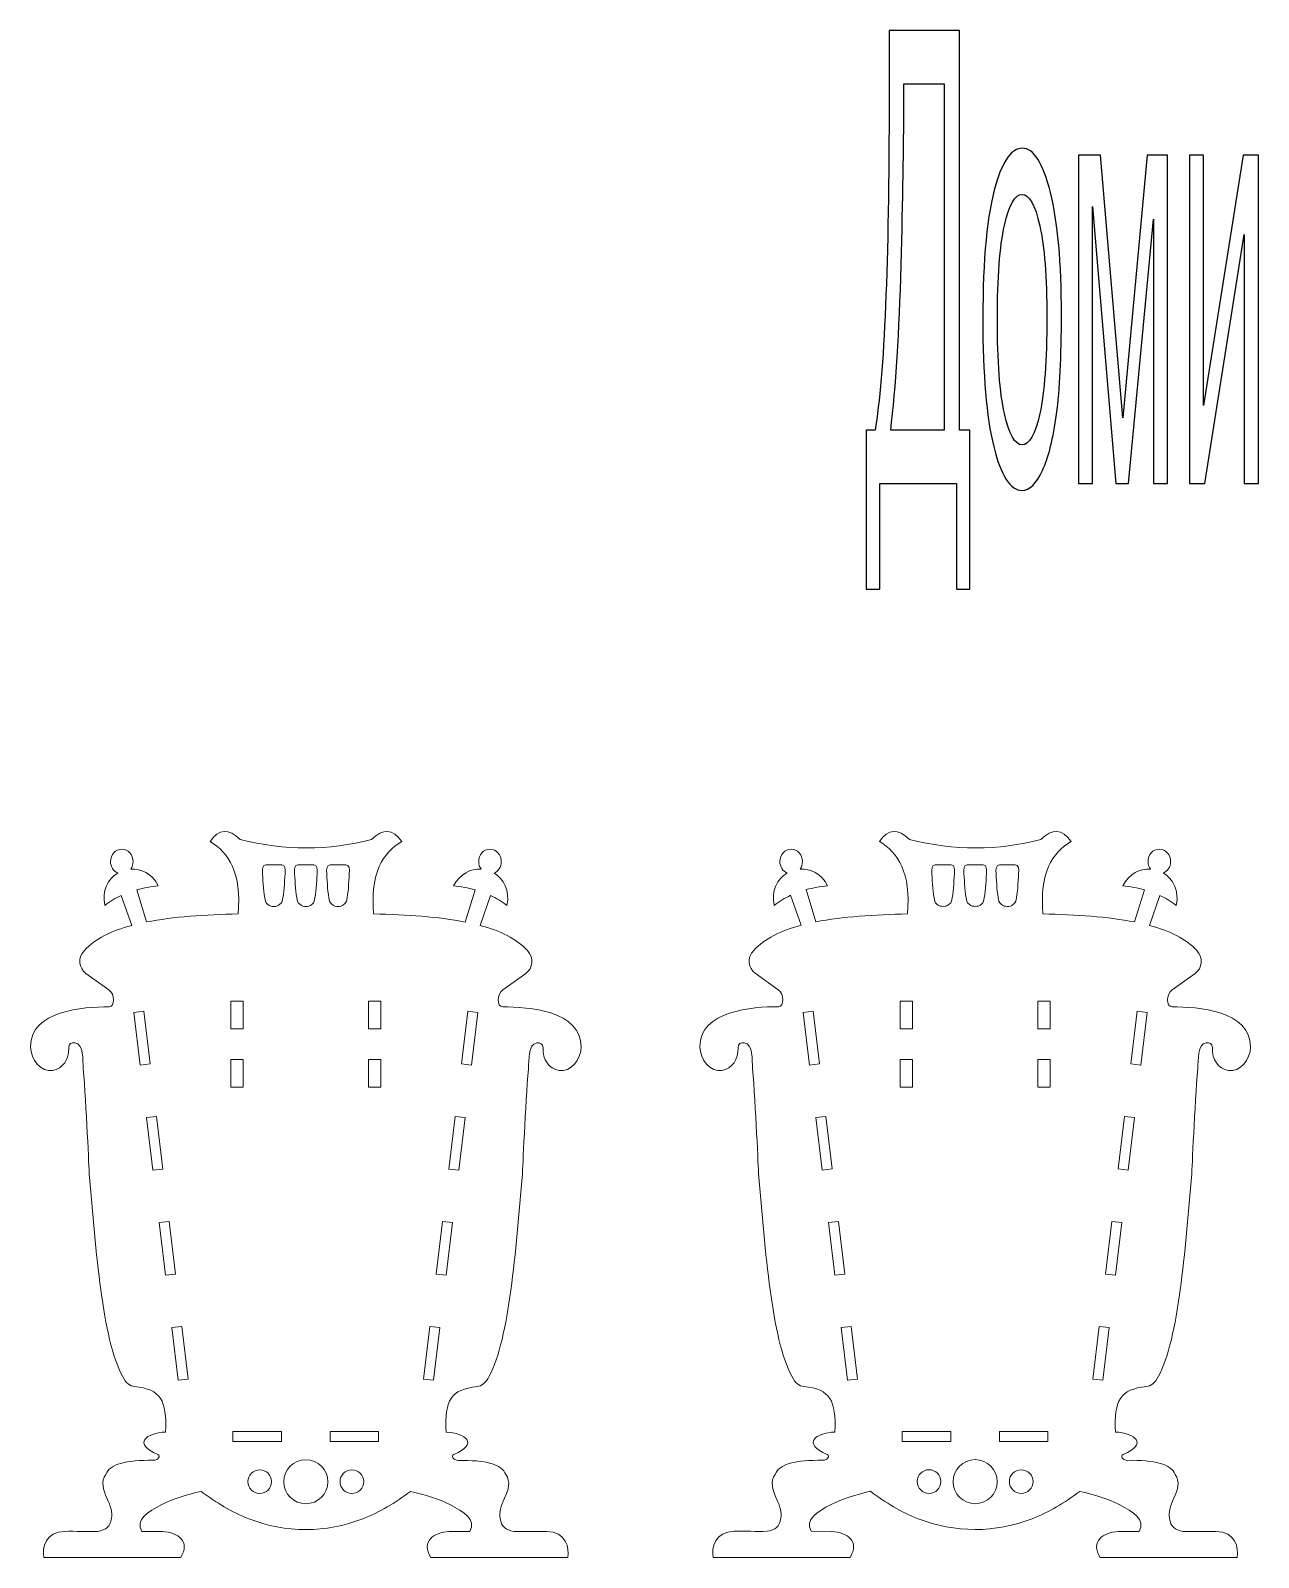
# Model space of a CAD drawing. Header units: centimetres. Extents: x -43 to 259, y -127 to -6.
# Drawn here: x 6.3 to 55.3, y -67.8 to -6.8 of the extents above; entities that cross this region are included whole.
import ezdxf

# ---------------------------------------------------------------- set-up
doc = ezdxf.new("R2010")
doc.units = ezdxf.units.CM
doc.header["$MEASUREMENT"] = 0
doc.layers.add('layer 1', color=7, linetype='Continuous')

msp = doc.modelspace()

# ---------------------------------------------------------------- linework, layer by layer
at = {"layer": 'layer 1', "color": 250}
for points, knots in [([(40.59615, -6.7595), (40.59615, -6.7595), (43.4123, -6.7595), (43.4123, -6.7595), (43.4123, -6.7595), (43.4123, -6.7595), (43.4123, -22.72951), (43.4123, -22.72951), (43.4123, -22.72951), (43.4123, -22.72951), (43.82568, -22.72951), (43.82568, -22.72951), (43.82568, -22.72951), (43.82568, -22.72951), (43.82568, -29.07203), (43.82568, -29.07203), (43.82568, -29.07203), (43.82568, -29.07203), (43.28312, -29.07203), (43.28312, -29.07203), (43.28312, -29.07203), (43.28312, -29.07203), (43.28312, -24.85211), (43.28312, -24.85211), (43.28312, -24.85211), (43.28312, -24.85211), (40.22153, -24.85211), (40.22153, -24.85211), (40.22153, -24.85211), (40.22153, -24.85211), (40.22153, -29.07203), (40.22153, -29.07203), (40.22153, -29.07203), (40.22153, -29.07203), (39.67897, -29.07203), (39.67897, -29.07203), (39.67897, -29.07203), (39.67897, -29.07203), (39.67897, -22.72951), (39.67897, -22.72951), (39.67897, -22.72951), (39.67897, -22.72951), (40.03422, -22.72951), (40.03422, -22.72951), (40.03422, -22.72951), (40.40884, -20.53111), (40.59615, -16.08798), (40.59615, -9.40432), (40.59615, -9.40432), (40.59615, -9.40432), (40.59615, -6.7595), (40.59615, -6.7595)], [0, 0, 0, 0, 0.07142857, 0.07142857, 0.07142857, 0.07142857, 0.14285714, 0.14285714, 0.14285714, 0.14285714, 0.21428571, 0.21428571, 0.21428571, 0.21428571, 0.28571429, 0.28571429, 0.28571429, 0.28571429, 0.35714286, 0.35714286, 0.35714286, 0.35714286, 0.42857143, 0.42857143, 0.42857143, 0.42857143, 0.5, 0.5, 0.5, 0.5, 0.57142857, 0.57142857, 0.57142857, 0.57142857, 0.64285714, 0.64285714, 0.64285714, 0.64285714, 0.71428571, 0.71428571, 0.71428571, 0.71428571, 0.78571429, 0.78571429, 0.78571429, 0.78571429, 0.85714286, 0.85714286, 0.85714286, 0.85714286, 1, 1, 1, 1]), ([(42.79869, -8.8821), (42.79869, -8.8821), (41.18393, -8.8821), (41.18393, -8.8821), (41.18393, -8.8821), (41.18393, -8.8821), (41.18393, -9.80863), (41.18393, -9.80863), (41.18393, -9.80863), (41.18393, -11.35004), (41.1484, -13.46), (41.07735, -16.1343), (41.07735, -16.1343), (41.00738, -18.80861), (40.86744, -21.00701), (40.66075, -22.72951), (40.66075, -22.72951), (40.66075, -22.72951), (42.79869, -22.72951), (42.79869, -22.72951), (42.79869, -22.72951), (42.79869, -22.72951), (42.79869, -8.8821), (42.79869, -8.8821)], [0, 0, 0, 0, 0.14285714, 0.14285714, 0.14285714, 0.14285714, 0.28571429, 0.28571429, 0.28571429, 0.28571429, 0.42857143, 0.42857143, 0.42857143, 0.42857143, 0.57142857, 0.57142857, 0.57142857, 0.57142857, 0.71428571, 0.71428571, 0.71428571, 0.71428571, 1, 1, 1, 1]), ([(44.3381, -18.2948), (44.3381, -15.87319), (44.51034, -14.07909), (44.8559, -12.9125), (44.8559, -12.9125), (45.14332, -11.94386), (45.49534, -11.45953), (45.9098, -11.45953), (45.9098, -11.45953), (46.36947, -11.45953), (46.74625, -12.04914), (47.03905, -13.22837), (47.03905, -13.22837), (47.33079, -14.40337), (47.47719, -16.03323), (47.47719, -18.1095), (47.47719, -18.1095), (47.47719, -19.7941), (47.4126, -21.11651), (47.28342, -22.08094), (47.28342, -22.08094), (47.15424, -23.04538), (46.96585, -23.79502), (46.71826, -24.32988), (46.71826, -24.32988), (46.47173, -24.86474), (46.20153, -25.13007), (45.9098, -25.13007), (45.9098, -25.13007), (45.44044, -25.13007), (45.06151, -24.54467), (44.77193, -23.36966), (44.77193, -23.36966), (44.48235, -22.19465), (44.3381, -20.50163), (44.3381, -18.2948)], [0, 0, 0, 0, 0.1, 0.1, 0.1, 0.1, 0.2, 0.2, 0.2, 0.2, 0.3, 0.3, 0.3, 0.3, 0.4, 0.4, 0.4, 0.4, 0.5, 0.5, 0.5, 0.5, 0.6, 0.6, 0.6, 0.6, 0.7, 0.7, 0.7, 0.7, 0.8, 0.8, 0.8, 0.8, 1, 1, 1, 1]), ([(48.16293, -11.73749), (48.16293, -11.73749), (49.03705, -11.73749), (49.03705, -11.73749), (49.03705, -11.73749), (49.03705, -11.73749), (49.92302, -22.23256), (49.92302, -22.23256), (49.92302, -22.23256), (49.92302, -22.23256), (50.90372, -11.73749), (50.90372, -11.73749), (50.90372, -11.73749), (50.90372, -11.73749), (51.71541, -11.73749), (51.71541, -11.73749), (51.71541, -11.73749), (51.71541, -11.73749), (51.71541, -24.85211), (51.71541, -24.85211), (51.71541, -24.85211), (51.71541, -24.85211), (51.14701, -24.85211), (51.14701, -24.85211), (51.14701, -24.85211), (51.14701, -24.85211), (51.14701, -14.29388), (51.14701, -14.29388), (51.14701, -14.29388), (51.14701, -14.29388), (50.15985, -24.85211), (50.15985, -24.85211), (50.15985, -24.85211), (50.15985, -24.85211), (49.65174, -24.85211), (49.65174, -24.85211), (49.65174, -24.85211), (49.65174, -24.85211), (48.71841, -13.7885), (48.71841, -13.7885), (48.71841, -13.7885), (48.71841, -13.7885), (48.71841, -24.85211), (48.71841, -24.85211), (48.71841, -24.85211), (48.71841, -24.85211), (48.16293, -24.85211), (48.16293, -24.85211), (48.16293, -24.85211), (48.16293, -24.85211), (48.16293, -11.73749), (48.16293, -11.73749)], [0, 0, 0, 0, 0.07142857, 0.07142857, 0.07142857, 0.07142857, 0.14285714, 0.14285714, 0.14285714, 0.14285714, 0.21428571, 0.21428571, 0.21428571, 0.21428571, 0.28571429, 0.28571429, 0.28571429, 0.28571429, 0.35714286, 0.35714286, 0.35714286, 0.35714286, 0.42857143, 0.42857143, 0.42857143, 0.42857143, 0.5, 0.5, 0.5, 0.5, 0.57142857, 0.57142857, 0.57142857, 0.57142857, 0.64285714, 0.64285714, 0.64285714, 0.64285714, 0.71428571, 0.71428571, 0.71428571, 0.71428571, 0.78571429, 0.78571429, 0.78571429, 0.78571429, 0.85714286, 0.85714286, 0.85714286, 0.85714286, 1, 1, 1, 1]), ([(52.58414, -11.73749), (52.58414, -11.73749), (53.15254, -11.73749), (53.15254, -11.73749), (53.15254, -11.73749), (53.15254, -11.73749), (53.15254, -21.73981), (53.15254, -21.73981), (53.15254, -21.73981), (53.15254, -21.73981), (54.73178, -11.73749), (54.73178, -11.73749), (54.73178, -11.73749), (54.73178, -11.73749), (55.34216, -11.73749), (55.34216, -11.73749), (55.34216, -11.73749), (55.34216, -11.73749), (55.34216, -24.85211), (55.34216, -24.85211), (55.34216, -24.85211), (55.34216, -24.85211), (54.77376, -24.85211), (54.77376, -24.85211), (54.77376, -24.85211), (54.77376, -24.85211), (54.77376, -14.91297), (54.77376, -14.91297), (54.77376, -14.91297), (54.77376, -14.91297), (53.19668, -24.85211), (53.19668, -24.85211), (53.19668, -24.85211), (53.19668, -24.85211), (52.58414, -24.85211), (52.58414, -24.85211), (52.58414, -24.85211), (52.58414, -24.85211), (52.58414, -11.73749), (52.58414, -11.73749)], [0, 0, 0, 0, 0.09090909, 0.09090909, 0.09090909, 0.09090909, 0.18181818, 0.18181818, 0.18181818, 0.18181818, 0.27272727, 0.27272727, 0.27272727, 0.27272727, 0.36363636, 0.36363636, 0.36363636, 0.36363636, 0.45454545, 0.45454545, 0.45454545, 0.45454545, 0.54545455, 0.54545455, 0.54545455, 0.54545455, 0.63636364, 0.63636364, 0.63636364, 0.63636364, 0.72727273, 0.72727273, 0.72727273, 0.72727273, 0.81818182, 0.81818182, 0.81818182, 0.81818182, 1, 1, 1, 1]), ([(44.91941, -18.29901), (44.91941, -19.97519), (45.01307, -21.23022), (45.20038, -22.05988), (45.20038, -22.05988), (45.38877, -22.89376), (45.62452, -23.3107), (45.9098, -23.3107), (45.9098, -23.3107), (46.19184, -23.3107), (46.42652, -22.89376), (46.61491, -22.05567), (46.61491, -22.05567), (46.80222, -21.21758), (46.89588, -19.9415), (46.89588, -18.22742), (46.89588, -18.22742), (46.89588, -16.6102), (46.80115, -15.38465), (46.61276, -14.55499), (46.61276, -14.55499), (46.42437, -13.72111), (46.18969, -13.30417), (45.9098, -13.30417), (45.9098, -13.30417), (45.62452, -13.30417), (45.38877, -13.7169), (45.20038, -14.54657), (45.20038, -14.54657), (45.01307, -15.37623), (44.91941, -16.62705), (44.91941, -18.29901)], [0, 0, 0, 0, 0.11111111, 0.11111111, 0.11111111, 0.11111111, 0.22222222, 0.22222222, 0.22222222, 0.22222222, 0.33333333, 0.33333333, 0.33333333, 0.33333333, 0.44444444, 0.44444444, 0.44444444, 0.44444444, 0.55555556, 0.55555556, 0.55555556, 0.55555556, 0.66666667, 0.66666667, 0.66666667, 0.66666667, 0.77777778, 0.77777778, 0.77777778, 0.77777778, 1, 1, 1, 1])]:
    msp.add_open_spline(points, degree=3, knots=knots, dxfattribs=at)
at = {"layer": 'layer 1', "color": 250, "lineweight": 20}
for points in [[(19.93463, -39.07537), (20.40328, -38.61234), (20.77509, -38.65501), (21.13979, -39.15227), (21.13979, -39.15227), (20.37755, -39.60807), (19.88252, -40.41481), (20.01686, -42.0484), (20.01686, -42.0484), (21.33538, -42.07779), (22.60858, -42.16042), (23.67331, -42.36987), (23.67331, -42.36987), (23.67331, -42.36987), (24.06571, -41.08121), (24.06571, -41.08121), (24.06571, -41.08121), (23.78554, -41.00543), (23.4983, -40.95858), (23.20496, -40.92755), (23.20496, -40.92755), (23.46627, -40.43525), (23.89737, -40.23569), (24.30657, -40.25919), (24.30657, -40.25919), (24.24744, -40.17553), (24.21225, -40.07055), (24.21226, -39.95649), (24.21226, -39.95649), (24.2123, -39.6834), (24.41414, -39.46206), (24.6631, -39.46209), (24.6631, -39.46209), (24.91204, -39.46213), (25.1138, -39.68353), (25.11376, -39.95662), (25.11376, -39.95662), (25.11373, -40.16716), (24.99368, -40.34695), (24.82458, -40.41822), (24.82458, -40.41822), (25.21053, -40.64786), (25.46677, -41.10925), (25.33892, -41.71079), (25.33892, -41.71079), (25.12725, -41.54467), (24.90971, -41.41284), (24.68686, -41.30769), (24.68686, -41.30769), (24.68686, -41.30769), (24.26665, -42.50619), (24.26665, -42.50619), (24.26665, -42.50619), (25.08223, -42.72407), (25.71375, -43.03545), (26.15726, -43.50742), (26.15726, -43.50742), (26.43977, -43.80803), (26.37937, -44.21813), (26.0918, -44.42323), (26.0918, -44.42323), (26.0918, -44.42323), (25.17562, -45.07664), (25.17562, -45.07664), (25.17562, -45.07664), (24.92967, -45.25206), (24.92944, -45.75535), (25.17055, -45.75653), (25.17055, -45.75653), (26.20761, -45.76146), (28.30425, -45.91228), (28.30403, -47.35548), (28.30403, -47.35548), (28.30396, -47.87382), (27.87853, -48.38076), (27.42166, -48.30612), (27.42166, -48.30612), (27.03201, -48.24246), (26.74417, -47.85303), (26.78224, -47.4038), (26.78224, -47.4038), (26.78552, -47.22409), (26.6555, -47.18804), (26.53621, -47.20156), (26.53621, -47.20156), (26.16855, -47.24325), (26.229, -47.89198), (26.19987, -48.2287), (26.19987, -48.2287), (26.07428, -49.68023), (25.97063, -52.28746), (25.95892, -52.42527), (25.95892, -52.42527), (25.8259, -53.99107), (25.69391, -55.6304), (25.49769, -57.07079), (25.49769, -57.07079), (25.30129, -58.51261), (25.03737, -59.75632), (24.6348, -60.51636), (24.6348, -60.51636), (24.48817, -60.79323), (24.32839, -60.91), (24.15586, -60.92762), (24.15586, -60.92762), (23.09024, -61.03643), (22.85808, -61.47377), (22.91054, -62.74519), (22.91054, -62.74519), (23.67509, -62.77899), (24.24972, -63.21018), (23.21425, -63.64296), (23.21425, -63.64296), (23.1102, -63.68646), (23.18156, -63.87739), (23.39324, -63.87519), (23.39324, -63.87519), (24.47372, -63.86402), (25.14769, -64.0197), (25.28981, -64.44291), (25.28981, -64.44291), (25.50565, -64.71736), (25.3975, -65.05874), (25.2486, -65.38378), (25.2486, -65.38378), (25.09938, -65.70953), (25.02557, -65.96966), (25.0643, -66.18843), (25.0643, -66.18843), (25.12542, -66.53361), (25.28054, -66.65326), (25.61829, -66.71345), (25.61829, -66.71345), (26.03216, -66.72004), (26.51091, -66.70762), (26.92578, -66.71365), (26.92578, -66.71365), (27.6977, -66.72485), (27.84105, -67.37698), (27.77255, -67.75342), (27.77255, -67.75342), (27.01642, -67.7533), (26.26133, -67.75319), (25.50625, -67.75307), (25.50625, -67.75307), (24.75117, -67.75296), (23.06078, -67.7527), (22.30465, -67.75259), (22.30465, -67.75259), (21.89813, -67.11288), (22.41271, -66.75775), (23.02525, -66.7207), (23.02525, -66.7207), (23.02525, -66.7207), (23.86028, -66.71318), (23.86028, -66.71318), (23.86028, -66.71318), (24.10233, -66.22765), (23.64082, -65.94225), (23.05703, -65.64027), (23.05703, -65.64027), (22.62197, -65.41525), (22.08191, -65.24859), (21.49114, -65.11431), (21.49114, -65.11431), (20.88131, -65.57058), (20.26425, -65.94514), (19.58589, -66.20971), (19.58589, -66.20971), (18.12087, -66.78103), (16.49918, -66.7808), (15.03435, -66.20902), (15.03435, -66.20902), (14.35606, -65.94425), (13.73913, -65.5695), (13.12944, -65.11305), (13.12944, -65.11305), (12.53863, -65.24715), (11.99851, -65.41364), (11.56339, -65.63853), (11.56339, -65.63853), (10.9795, -65.94033), (10.51791, -66.22559), (10.75982, -66.7112), (10.75982, -66.7112), (10.75982, -66.7112), (11.59483, -66.71897), (11.59483, -66.71897), (11.59483, -66.71897), (12.20737, -66.75621), (12.72183, -67.11149), (12.31513, -67.75108), (12.31513, -67.75108), (11.559, -67.75096), (9.86861, -67.75071), (9.11353, -67.75059), (9.11353, -67.75059), (8.35845, -67.75048), (7.60336, -67.75036), (6.84723, -67.75025), (6.84723, -67.75025), (6.77884, -67.37379), (6.92238, -66.72171), (7.69432, -66.71074), (7.69432, -66.71074), (8.10919, -66.70484), (8.58792, -66.7174), (9.00181, -66.71094), (9.00181, -66.71094), (9.33956, -66.65085), (9.49472, -66.53125), (9.55594, -66.18608), (9.55594, -66.18608), (9.59475, -65.96733), (9.52102, -65.70717), (9.3719, -65.38138), (9.3719, -65.38138), (9.2231, -65.05629), (9.11505, -64.71488), (9.33097, -64.4405), (9.33097, -64.4405), (9.47321, -64.01733), (10.14724, -63.86185), (11.2277, -63.87335), (11.2277, -63.87335), (11.43938, -63.87561), (11.5108, -63.68471), (11.40677, -63.64117), (11.40677, -63.64117), (10.37144, -63.20808), (10.94619, -62.77706), (11.71076, -62.7435), (11.71076, -62.7435), (11.7636, -61.47209), (11.53156, -61.03468), (10.46598, -60.92555), (10.46598, -60.92555), (10.29345, -60.90788), (10.13371, -60.79106), (9.98716, -60.51414), (9.98716, -60.51414), (9.58483, -59.75398), (9.32129, -58.51019), (9.12531, -57.06831), (9.12531, -57.06831), (8.92953, -55.62786), (8.79804, -53.98849), (8.6655, -52.42265), (8.6655, -52.42265), (8.65383, -52.28484), (8.55096, -49.67758), (8.42581, -48.22601), (8.42581, -48.22601), (8.39678, -47.88928), (8.45743, -47.24057), (8.08979, -47.19877), (8.08979, -47.19877), (7.9705, -47.18521), (7.84046, -47.22122), (7.8437, -47.40093), (7.8437, -47.40093), (7.88163, -47.85018), (7.59367, -48.23952), (7.204, -48.30306), (7.204, -48.30306), (6.74711, -48.37756), (6.32184, -47.87049), (6.32191, -47.35215), (6.32191, -47.35215), (6.32213, -45.90895), (8.41882, -45.75877), (9.45589, -45.75415), (9.45589, -45.75415), (9.697, -45.75305), (9.69691, -45.24976), (9.45102, -45.07426), (9.45102, -45.07426), (9.45102, -45.07426), (8.53504, -44.42057), (8.53504, -44.42057), (8.53504, -44.42057), (8.24753, -44.21539), (8.18725, -43.80527), (8.46986, -43.50474), (8.46986, -43.50474), (8.91351, -43.03291), (9.54511, -42.72172), (10.36077, -42.50409), (10.36077, -42.50409), (10.36077, -42.50409), (9.94092, -41.30546), (9.94092, -41.30546), (9.94092, -41.30546), (9.71803, -41.41054), (9.50045, -41.54231), (9.28874, -41.70836), (9.28874, -41.70836), (9.16107, -41.10678), (9.41745, -40.64547), (9.80346, -40.41595), (9.80346, -40.41595), (9.63438, -40.34463), (9.51439, -40.1648), (9.51442, -39.95426), (9.51442, -39.95426), (9.51446, -39.68117), (9.7163, -39.45983), (9.96524, -39.45987), (9.96524, -39.45987), (10.2142, -39.45991), (10.41596, -39.68131), (10.41592, -39.9544), (10.41592, -39.9544), (10.41591, -40.06846), (10.38068, -40.17343), (10.32153, -40.25707), (10.32153, -40.25707), (10.73073, -40.2337), (11.16177, -40.43339), (11.42294, -40.92577), (11.42294, -40.92577), (11.12958, -40.95671), (10.84232, -41.00347), (10.56213, -41.07917), (10.56213, -41.07917), (10.56213, -41.07917), (10.95415, -42.36795), (10.95415, -42.36795), (10.95415, -42.36795), (12.01894, -42.15882), (13.29216, -42.07657), (14.6107, -42.04758), (14.6107, -42.04758), (14.74552, -40.41403), (14.25075, -39.60714), (13.48863, -39.15111), (13.48863, -39.15111), (13.85349, -38.65396), (14.22532, -38.61141), (14.69383, -39.07458), (14.69383, -39.07458), (16.47428, -39.52596), (18.22059, -39.51771), (19.93463, -39.07537)], [(46.65603, -39.07385), (47.12468, -38.61082), (47.49649, -38.65349), (47.86119, -39.15075), (47.86119, -39.15075), (47.09895, -39.60655), (46.60392, -40.41329), (46.73826, -42.04688), (46.73826, -42.04688), (48.05678, -42.07627), (49.32998, -42.1589), (50.39471, -42.36835), (50.39471, -42.36835), (50.39471, -42.36835), (50.78711, -41.07969), (50.78711, -41.07969), (50.78711, -41.07969), (50.50694, -41.00391), (50.2197, -40.95706), (49.92636, -40.92603), (49.92636, -40.92603), (50.18767, -40.43373), (50.61877, -40.23417), (51.02797, -40.25767), (51.02797, -40.25767), (50.96884, -40.17401), (50.93365, -40.06903), (50.93366, -39.95497), (50.93366, -39.95497), (50.9337, -39.68188), (51.13554, -39.46054), (51.3845, -39.46057), (51.3845, -39.46057), (51.63344, -39.46061), (51.8352, -39.68201), (51.83516, -39.9551), (51.83516, -39.9551), (51.83513, -40.16564), (51.71508, -40.34543), (51.54598, -40.4167), (51.54598, -40.4167), (51.93193, -40.64634), (52.18817, -41.10773), (52.06032, -41.70927), (52.06032, -41.70927), (51.84865, -41.54315), (51.63111, -41.41132), (51.40826, -41.30617), (51.40826, -41.30617), (51.40826, -41.30617), (50.98805, -42.50467), (50.98805, -42.50467), (50.98805, -42.50467), (51.80363, -42.72255), (52.43515, -43.03393), (52.87866, -43.5059), (52.87866, -43.5059), (53.16117, -43.80651), (53.10077, -44.21661), (52.8132, -44.42171), (52.8132, -44.42171), (52.8132, -44.42171), (51.89702, -45.07512), (51.89702, -45.07512), (51.89702, -45.07512), (51.65107, -45.25054), (51.65084, -45.75383), (51.89195, -45.75501), (51.89195, -45.75501), (52.92901, -45.75994), (55.02565, -45.91076), (55.02543, -47.35396), (55.02543, -47.35396), (55.02536, -47.8723), (54.59993, -48.37924), (54.14306, -48.3046), (54.14306, -48.3046), (53.75341, -48.24094), (53.46557, -47.85151), (53.50364, -47.40228), (53.50364, -47.40228), (53.50692, -47.22257), (53.3769, -47.18652), (53.25761, -47.20004), (53.25761, -47.20004), (52.88995, -47.24173), (52.9504, -47.89046), (52.92127, -48.22718), (52.92127, -48.22718), (52.79568, -49.67871), (52.69203, -52.28594), (52.68032, -52.42375), (52.68032, -52.42375), (52.5473, -53.98955), (52.41531, -55.62888), (52.21909, -57.06927), (52.21909, -57.06927), (52.02269, -58.51109), (51.75877, -59.7548), (51.3562, -60.51484), (51.3562, -60.51484), (51.20957, -60.79171), (51.04979, -60.90848), (50.87726, -60.9261), (50.87726, -60.9261), (49.81164, -61.03491), (49.57948, -61.47225), (49.63194, -62.74367), (49.63194, -62.74367), (50.39649, -62.77747), (50.97112, -63.20866), (49.93565, -63.64144), (49.93565, -63.64144), (49.8316, -63.68494), (49.90296, -63.87587), (50.11464, -63.87367), (50.11464, -63.87367), (51.19512, -63.8625), (51.86909, -64.01818), (52.01121, -64.44139), (52.01121, -64.44139), (52.22705, -64.71584), (52.1189, -65.05722), (51.97, -65.38226), (51.97, -65.38226), (51.82078, -65.70801), (51.74697, -65.96814), (51.7857, -66.18691), (51.7857, -66.18691), (51.84682, -66.53209), (52.00194, -66.65174), (52.33969, -66.71193), (52.33969, -66.71193), (52.75356, -66.71852), (53.23231, -66.7061), (53.64718, -66.71213), (53.64718, -66.71213), (54.4191, -66.72333), (54.56245, -67.37546), (54.49395, -67.7519), (54.49395, -67.7519), (53.73782, -67.75178), (52.98273, -67.75167), (52.22765, -67.75155), (52.22765, -67.75155), (51.47257, -67.75144), (49.78218, -67.75118), (49.02605, -67.75107), (49.02605, -67.75107), (48.61953, -67.11136), (49.13411, -66.75623), (49.74665, -66.71918), (49.74665, -66.71918), (49.74665, -66.71918), (50.58168, -66.71166), (50.58168, -66.71166), (50.58168, -66.71166), (50.82373, -66.22613), (50.36222, -65.94073), (49.77843, -65.63875), (49.77843, -65.63875), (49.34337, -65.41373), (48.80331, -65.24707), (48.21254, -65.11279), (48.21254, -65.11279), (47.60271, -65.56906), (46.98565, -65.94362), (46.30729, -66.20819), (46.30729, -66.20819), (44.84227, -66.77951), (43.22058, -66.77928), (41.75575, -66.2075), (41.75575, -66.2075), (41.07746, -65.94273), (40.46053, -65.56798), (39.85084, -65.11153), (39.85084, -65.11153), (39.26003, -65.24563), (38.71991, -65.41212), (38.28479, -65.63701), (38.28479, -65.63701), (37.7009, -65.93881), (37.23931, -66.22407), (37.48122, -66.70968), (37.48122, -66.70968), (37.48122, -66.70968), (38.31623, -66.71745), (38.31623, -66.71745), (38.31623, -66.71745), (38.92877, -66.75469), (39.44323, -67.10997), (39.03653, -67.74956), (39.03653, -67.74956), (38.2804, -67.74944), (36.59001, -67.74919), (35.83493, -67.74907), (35.83493, -67.74907), (35.07985, -67.74896), (34.32476, -67.74884), (33.56863, -67.74873), (33.56863, -67.74873), (33.50024, -67.37227), (33.64378, -66.72019), (34.41572, -66.70922), (34.41572, -66.70922), (34.83059, -66.70332), (35.30932, -66.71588), (35.72321, -66.70942), (35.72321, -66.70942), (36.06096, -66.64933), (36.21612, -66.52973), (36.27734, -66.18456), (36.27734, -66.18456), (36.31615, -65.96581), (36.24242, -65.70565), (36.0933, -65.37986), (36.0933, -65.37986), (35.9445, -65.05477), (35.83645, -64.71336), (36.05237, -64.43898), (36.05237, -64.43898), (36.19461, -64.01581), (36.86864, -63.86033), (37.9491, -63.87183), (37.9491, -63.87183), (38.16078, -63.87409), (38.2322, -63.68319), (38.12817, -63.63965), (38.12817, -63.63965), (37.09284, -63.20656), (37.66759, -62.77554), (38.43216, -62.74198), (38.43216, -62.74198), (38.485, -61.47057), (38.25296, -61.03316), (37.18738, -60.92403), (37.18738, -60.92403), (37.01485, -60.90636), (36.85511, -60.78954), (36.70856, -60.51262), (36.70856, -60.51262), (36.30623, -59.75246), (36.04269, -58.50867), (35.84671, -57.06679), (35.84671, -57.06679), (35.65093, -55.62634), (35.51944, -53.98697), (35.3869, -52.42113), (35.3869, -52.42113), (35.37523, -52.28332), (35.27236, -49.67606), (35.14721, -48.22449), (35.14721, -48.22449), (35.11818, -47.88776), (35.17883, -47.23905), (34.81119, -47.19725), (34.81119, -47.19725), (34.6919, -47.18369), (34.56186, -47.2197), (34.5651, -47.39941), (34.5651, -47.39941), (34.60303, -47.84866), (34.31507, -48.238), (33.9254, -48.30154), (33.9254, -48.30154), (33.46851, -48.37604), (33.04324, -47.86897), (33.04331, -47.35063), (33.04331, -47.35063), (33.04353, -45.90743), (35.14022, -45.75725), (36.17729, -45.75263), (36.17729, -45.75263), (36.4184, -45.75153), (36.41831, -45.24824), (36.17242, -45.07274), (36.17242, -45.07274), (36.17242, -45.07274), (35.25644, -44.41905), (35.25644, -44.41905), (35.25644, -44.41905), (34.96893, -44.21387), (34.90865, -43.80375), (35.19126, -43.50322), (35.19126, -43.50322), (35.63491, -43.03139), (36.26651, -42.7202), (37.08217, -42.50257), (37.08217, -42.50257), (37.08217, -42.50257), (36.66232, -41.30394), (36.66232, -41.30394), (36.66232, -41.30394), (36.43943, -41.40902), (36.22185, -41.54079), (36.01014, -41.70684), (36.01014, -41.70684), (35.88247, -41.10526), (36.13885, -40.64395), (36.52486, -40.41443), (36.52486, -40.41443), (36.35578, -40.34311), (36.23579, -40.16328), (36.23582, -39.95274), (36.23582, -39.95274), (36.23586, -39.67965), (36.4377, -39.45831), (36.68664, -39.45835), (36.68664, -39.45835), (36.9356, -39.45839), (37.13736, -39.67979), (37.13732, -39.95288), (37.13732, -39.95288), (37.13731, -40.06694), (37.10208, -40.17191), (37.04293, -40.25555), (37.04293, -40.25555), (37.45213, -40.23218), (37.88317, -40.43187), (38.14434, -40.92425), (38.14434, -40.92425), (37.85098, -40.95519), (37.56372, -41.00195), (37.28353, -41.07765), (37.28353, -41.07765), (37.28353, -41.07765), (37.67555, -42.36643), (37.67555, -42.36643), (37.67555, -42.36643), (38.74034, -42.1573), (40.01356, -42.07505), (41.3321, -42.04606), (41.3321, -42.04606), (41.46692, -40.41251), (40.97215, -39.60562), (40.21003, -39.14959), (40.21003, -39.14959), (40.57489, -38.65244), (40.94672, -38.60989), (41.41523, -39.07306), (41.41523, -39.07306), (43.19568, -39.52444), (44.94199, -39.51619), (46.65603, -39.07385)]]:
    msp.add_open_spline(points, degree=3, knots=[0, 0, 0, 0, 0.01149425, 0.01149425, 0.01149425, 0.01149425, 0.02298851, 0.02298851, 0.02298851, 0.02298851, 0.03448276, 0.03448276, 0.03448276, 0.03448276, 0.04597701, 0.04597701, 0.04597701, 0.04597701, 0.05747126, 0.05747126, 0.05747126, 0.05747126, 0.06896552, 0.06896552, 0.06896552, 0.06896552, 0.08045977, 0.08045977, 0.08045977, 0.08045977, 0.09195402, 0.09195402, 0.09195402, 0.09195402, 0.10344828, 0.10344828, 0.10344828, 0.10344828, 0.11494253, 0.11494253, 0.11494253, 0.11494253, 0.12643678, 0.12643678, 0.12643678, 0.12643678, 0.13793103, 0.13793103, 0.13793103, 0.13793103, 0.14942529, 0.14942529, 0.14942529, 0.14942529, 0.16091954, 0.16091954, 0.16091954, 0.16091954, 0.17241379, 0.17241379, 0.17241379, 0.17241379, 0.18390805, 0.18390805, 0.18390805, 0.18390805, 0.1954023, 0.1954023, 0.1954023, 0.1954023, 0.20689655, 0.20689655, 0.20689655, 0.20689655, 0.2183908, 0.2183908, 0.2183908, 0.2183908, 0.22988506, 0.22988506, 0.22988506, 0.22988506, 0.24137931, 0.24137931, 0.24137931, 0.24137931, 0.25287356, 0.25287356, 0.25287356, 0.25287356, 0.26436782, 0.26436782, 0.26436782, 0.26436782, 0.27586207, 0.27586207, 0.27586207, 0.27586207, 0.28735632, 0.28735632, 0.28735632, 0.28735632, 0.29885057, 0.29885057, 0.29885057, 0.29885057, 0.31034483, 0.31034483, 0.31034483, 0.31034483, 0.32183908, 0.32183908, 0.32183908, 0.32183908, 0.33333333, 0.33333333, 0.33333333, 0.33333333, 0.34482759, 0.34482759, 0.34482759, 0.34482759, 0.35632184, 0.35632184, 0.35632184, 0.35632184, 0.36781609, 0.36781609, 0.36781609, 0.36781609, 0.37931034, 0.37931034, 0.37931034, 0.37931034, 0.3908046, 0.3908046, 0.3908046, 0.3908046, 0.40229885, 0.40229885, 0.40229885, 0.40229885, 0.4137931, 0.4137931, 0.4137931, 0.4137931, 0.42528736, 0.42528736, 0.42528736, 0.42528736, 0.43678161, 0.43678161, 0.43678161, 0.43678161, 0.44827586, 0.44827586, 0.44827586, 0.44827586, 0.45977011, 0.45977011, 0.45977011, 0.45977011, 0.47126437, 0.47126437, 0.47126437, 0.47126437, 0.48275862, 0.48275862, 0.48275862, 0.48275862, 0.49425287, 0.49425287, 0.49425287, 0.49425287, 0.50574713, 0.50574713, 0.50574713, 0.50574713, 0.51724138, 0.51724138, 0.51724138, 0.51724138, 0.52873563, 0.52873563, 0.52873563, 0.52873563, 0.54022989, 0.54022989, 0.54022989, 0.54022989, 0.55172414, 0.55172414, 0.55172414, 0.55172414, 0.56321839, 0.56321839, 0.56321839, 0.56321839, 0.57471264, 0.57471264, 0.57471264, 0.57471264, 0.5862069, 0.5862069, 0.5862069, 0.5862069, 0.59770115, 0.59770115, 0.59770115, 0.59770115, 0.6091954, 0.6091954, 0.6091954, 0.6091954, 0.62068966, 0.62068966, 0.62068966, 0.62068966, 0.63218391, 0.63218391, 0.63218391, 0.63218391, 0.64367816, 0.64367816, 0.64367816, 0.64367816, 0.65517241, 0.65517241, 0.65517241, 0.65517241, 0.66666667, 0.66666667, 0.66666667, 0.66666667, 0.67816092, 0.67816092, 0.67816092, 0.67816092, 0.68965517, 0.68965517, 0.68965517, 0.68965517, 0.70114943, 0.70114943, 0.70114943, 0.70114943, 0.71264368, 0.71264368, 0.71264368, 0.71264368, 0.72413793, 0.72413793, 0.72413793, 0.72413793, 0.73563218, 0.73563218, 0.73563218, 0.73563218, 0.74712644, 0.74712644, 0.74712644, 0.74712644, 0.75862069, 0.75862069, 0.75862069, 0.75862069, 0.77011494, 0.77011494, 0.77011494, 0.77011494, 0.7816092, 0.7816092, 0.7816092, 0.7816092, 0.79310345, 0.79310345, 0.79310345, 0.79310345, 0.8045977, 0.8045977, 0.8045977, 0.8045977, 0.81609195, 0.81609195, 0.81609195, 0.81609195, 0.82758621, 0.82758621, 0.82758621, 0.82758621, 0.83908046, 0.83908046, 0.83908046, 0.83908046, 0.85057471, 0.85057471, 0.85057471, 0.85057471, 0.86206897, 0.86206897, 0.86206897, 0.86206897, 0.87356322, 0.87356322, 0.87356322, 0.87356322, 0.88505747, 0.88505747, 0.88505747, 0.88505747, 0.89655172, 0.89655172, 0.89655172, 0.89655172, 0.90804598, 0.90804598, 0.90804598, 0.90804598, 0.91954023, 0.91954023, 0.91954023, 0.91954023, 0.93103448, 0.93103448, 0.93103448, 0.93103448, 0.94252874, 0.94252874, 0.94252874, 0.94252874, 0.95402299, 0.95402299, 0.95402299, 0.95402299, 0.96551724, 0.96551724, 0.96551724, 0.96551724, 0.97701149, 0.97701149, 0.97701149, 0.97701149, 1, 1, 1, 1], dxfattribs=at)
at = {"layer": 'layer 1', "color": 242, "lineweight": 20}
for points, knots in [([(15.71656, -40.08786), (15.71656, -40.08786), (16.34796, -40.08796), (16.34796, -40.08796), (16.34796, -40.08796), (16.48115, -40.08798), (16.49882, -40.2411), (16.48368, -40.44082), (16.48368, -40.44082), (16.45477, -40.82167), (16.44797, -41.19289), (16.36655, -41.53883), (16.36655, -41.53883), (16.34824, -41.61669), (16.21792, -41.72163), (16.15566, -41.73465), (16.15566, -41.73465), (16.07429, -41.75166), (15.99202, -41.75345), (15.90838, -41.73461), (15.90838, -41.73461), (15.8463, -41.72065), (15.71582, -41.61659), (15.69753, -41.53873), (15.69753, -41.53873), (15.61623, -41.19277), (15.60953, -40.82154), (15.58076, -40.44068), (15.58076, -40.44068), (15.56567, -40.24096), (15.58337, -40.08784), (15.71656, -40.08786)], [0, 0, 0, 0, 0.11111111, 0.11111111, 0.11111111, 0.11111111, 0.22222222, 0.22222222, 0.22222222, 0.22222222, 0.33333333, 0.33333333, 0.33333333, 0.33333333, 0.44444444, 0.44444444, 0.44444444, 0.44444444, 0.55555556, 0.55555556, 0.55555556, 0.55555556, 0.66666667, 0.66666667, 0.66666667, 0.66666667, 0.77777778, 0.77777778, 0.77777778, 0.77777778, 1, 1, 1, 1]), ([(16.99837, -40.08805), (16.99837, -40.08805), (17.62977, -40.08815), (17.62977, -40.08815), (17.62977, -40.08815), (17.76297, -40.08817), (17.78063, -40.24129), (17.76548, -40.44101), (17.76548, -40.44101), (17.73656, -40.82187), (17.72977, -41.19309), (17.64834, -41.53902), (17.64834, -41.53902), (17.63005, -41.61688), (17.49971, -41.72182), (17.43748, -41.73484), (17.43748, -41.73484), (17.3561, -41.75185), (17.2738, -41.75365), (17.19016, -41.7348), (17.19016, -41.7348), (17.1281, -41.72084), (16.99763, -41.61678), (16.97936, -41.53892), (16.97936, -41.53892), (16.89805, -41.19296), (16.89136, -40.82174), (16.86256, -40.44087), (16.86256, -40.44087), (16.84747, -40.24115), (16.86517, -40.08803), (16.99837, -40.08805)], [0, 0, 0, 0, 0.11111111, 0.11111111, 0.11111111, 0.11111111, 0.22222222, 0.22222222, 0.22222222, 0.22222222, 0.33333333, 0.33333333, 0.33333333, 0.33333333, 0.44444444, 0.44444444, 0.44444444, 0.44444444, 0.55555556, 0.55555556, 0.55555556, 0.55555556, 0.66666667, 0.66666667, 0.66666667, 0.66666667, 0.77777778, 0.77777778, 0.77777778, 0.77777778, 1, 1, 1, 1]), ([(18.91158, -40.08834), (18.91158, -40.08834), (18.28018, -40.08825), (18.28018, -40.08825), (18.28018, -40.08825), (18.14699, -40.08823), (18.12928, -40.24135), (18.14436, -40.44107), (18.14436, -40.44107), (18.17315, -40.82193), (18.17985, -41.19315), (18.26115, -41.53912), (18.26115, -41.53912), (18.27944, -41.61698), (18.40974, -41.72196), (18.47198, -41.735), (18.47198, -41.735), (18.55335, -41.75203), (18.63562, -41.75385), (18.71926, -41.73504), (18.71926, -41.73504), (18.78136, -41.72109), (18.91186, -41.61707), (18.93017, -41.53922), (18.93017, -41.53922), (19.01159, -41.19328), (19.01839, -40.82206), (19.04728, -40.4412), (19.04728, -40.4412), (19.06243, -40.24149), (19.04477, -40.08836), (18.91158, -40.08834)], [0, 0, 0, 0, 0.11111111, 0.11111111, 0.11111111, 0.11111111, 0.22222222, 0.22222222, 0.22222222, 0.22222222, 0.33333333, 0.33333333, 0.33333333, 0.33333333, 0.44444444, 0.44444444, 0.44444444, 0.44444444, 0.55555556, 0.55555556, 0.55555556, 0.55555556, 0.66666667, 0.66666667, 0.66666667, 0.66666667, 0.77777778, 0.77777778, 0.77777778, 0.77777778, 1, 1, 1, 1]), ([(42.43796, -40.08634), (42.43796, -40.08634), (43.06936, -40.08644), (43.06936, -40.08644), (43.06936, -40.08644), (43.20255, -40.08646), (43.22022, -40.23958), (43.20508, -40.4393), (43.20508, -40.4393), (43.17617, -40.82015), (43.16937, -41.19137), (43.08795, -41.53731), (43.08795, -41.53731), (43.06964, -41.61517), (42.93932, -41.72011), (42.87706, -41.73313), (42.87706, -41.73313), (42.79569, -41.75014), (42.71342, -41.75193), (42.62978, -41.73309), (42.62978, -41.73309), (42.5677, -41.71913), (42.43722, -41.61507), (42.41893, -41.53721), (42.41893, -41.53721), (42.33763, -41.19125), (42.33093, -40.82002), (42.30216, -40.43916), (42.30216, -40.43916), (42.28707, -40.23944), (42.30477, -40.08632), (42.43796, -40.08634)], [0, 0, 0, 0, 0.11111111, 0.11111111, 0.11111111, 0.11111111, 0.22222222, 0.22222222, 0.22222222, 0.22222222, 0.33333333, 0.33333333, 0.33333333, 0.33333333, 0.44444444, 0.44444444, 0.44444444, 0.44444444, 0.55555556, 0.55555556, 0.55555556, 0.55555556, 0.66666667, 0.66666667, 0.66666667, 0.66666667, 0.77777778, 0.77777778, 0.77777778, 0.77777778, 1, 1, 1, 1]), ([(43.71977, -40.08653), (43.71977, -40.08653), (44.35117, -40.08663), (44.35117, -40.08663), (44.35117, -40.08663), (44.48437, -40.08665), (44.50203, -40.23977), (44.48688, -40.43949), (44.48688, -40.43949), (44.45796, -40.82035), (44.45117, -41.19157), (44.36974, -41.5375), (44.36974, -41.5375), (44.35145, -41.61536), (44.22111, -41.7203), (44.15888, -41.73332), (44.15888, -41.73332), (44.0775, -41.75033), (43.9952, -41.75213), (43.91156, -41.73328), (43.91156, -41.73328), (43.8495, -41.71932), (43.71903, -41.61526), (43.70076, -41.5374), (43.70076, -41.5374), (43.61945, -41.19144), (43.61276, -40.82022), (43.58396, -40.43935), (43.58396, -40.43935), (43.56887, -40.23963), (43.58657, -40.08651), (43.71977, -40.08653)], [0, 0, 0, 0, 0.11111111, 0.11111111, 0.11111111, 0.11111111, 0.22222222, 0.22222222, 0.22222222, 0.22222222, 0.33333333, 0.33333333, 0.33333333, 0.33333333, 0.44444444, 0.44444444, 0.44444444, 0.44444444, 0.55555556, 0.55555556, 0.55555556, 0.55555556, 0.66666667, 0.66666667, 0.66666667, 0.66666667, 0.77777778, 0.77777778, 0.77777778, 0.77777778, 1, 1, 1, 1]), ([(45.63298, -40.08682), (45.63298, -40.08682), (45.00158, -40.08673), (45.00158, -40.08673), (45.00158, -40.08673), (44.86839, -40.08671), (44.85068, -40.23983), (44.86576, -40.43955), (44.86576, -40.43955), (44.89455, -40.82041), (44.90125, -41.19163), (44.98255, -41.5376), (44.98255, -41.5376), (45.00084, -41.61546), (45.13114, -41.72044), (45.19338, -41.73348), (45.19338, -41.73348), (45.27475, -41.75051), (45.35702, -41.75233), (45.44066, -41.73352), (45.44066, -41.73352), (45.50276, -41.71957), (45.63326, -41.61555), (45.65157, -41.5377), (45.65157, -41.5377), (45.73299, -41.19176), (45.73979, -40.82054), (45.76868, -40.43968), (45.76868, -40.43968), (45.78383, -40.23997), (45.76617, -40.08684), (45.63298, -40.08682)], [0, 0, 0, 0, 0.11111111, 0.11111111, 0.11111111, 0.11111111, 0.22222222, 0.22222222, 0.22222222, 0.22222222, 0.33333333, 0.33333333, 0.33333333, 0.33333333, 0.44444444, 0.44444444, 0.44444444, 0.44444444, 0.55555556, 0.55555556, 0.55555556, 0.55555556, 0.66666667, 0.66666667, 0.66666667, 0.66666667, 0.77777778, 0.77777778, 0.77777778, 0.77777778, 1, 1, 1, 1]), ([(14.31877, -45.53732), (14.31877, -45.53732), (14.81517, -45.53732), (14.81517, -45.53732), (14.81517, -45.53732), (14.81517, -45.53732), (14.81517, -46.63731), (14.81517, -46.63731), (14.81517, -46.63731), (14.81517, -46.63731), (14.31877, -46.63731), (14.31877, -46.63731), (14.31877, -46.63731), (14.31877, -46.63731), (14.31877, -45.53732), (14.31877, -45.53732)], [0, 0, 0, 0, 0.2, 0.2, 0.2, 0.2, 0.4, 0.4, 0.4, 0.4, 0.6, 0.6, 0.6, 0.6, 1, 1, 1, 1]), ([(19.81077, -45.53732), (19.81077, -45.53732), (20.30717, -45.53732), (20.30717, -45.53732), (20.30717, -45.53732), (20.30717, -45.53732), (20.30717, -46.63731), (20.30717, -46.63731), (20.30717, -46.63731), (20.30717, -46.63731), (19.81077, -46.63731), (19.81077, -46.63731), (19.81077, -46.63731), (19.81077, -46.63731), (19.81077, -45.53732), (19.81077, -45.53732)], [0, 0, 0, 0, 0.2, 0.2, 0.2, 0.2, 0.4, 0.4, 0.4, 0.4, 0.6, 0.6, 0.6, 0.6, 1, 1, 1, 1]), ([(41.04017, -45.5358), (41.04017, -45.5358), (41.53657, -45.5358), (41.53657, -45.5358), (41.53657, -45.5358), (41.53657, -45.5358), (41.53657, -46.63579), (41.53657, -46.63579), (41.53657, -46.63579), (41.53657, -46.63579), (41.04017, -46.63579), (41.04017, -46.63579), (41.04017, -46.63579), (41.04017, -46.63579), (41.04017, -45.5358), (41.04017, -45.5358)], [0, 0, 0, 0, 0.2, 0.2, 0.2, 0.2, 0.4, 0.4, 0.4, 0.4, 0.6, 0.6, 0.6, 0.6, 1, 1, 1, 1]), ([(46.53217, -45.5358), (46.53217, -45.5358), (47.02857, -45.5358), (47.02857, -45.5358), (47.02857, -45.5358), (47.02857, -45.5358), (47.02857, -46.63579), (47.02857, -46.63579), (47.02857, -46.63579), (47.02857, -46.63579), (46.53217, -46.63579), (46.53217, -46.63579), (46.53217, -46.63579), (46.53217, -46.63579), (46.53217, -45.5358), (46.53217, -45.5358)], [0, 0, 0, 0, 0.2, 0.2, 0.2, 0.2, 0.4, 0.4, 0.4, 0.4, 0.6, 0.6, 0.6, 0.6, 1, 1, 1, 1]), ([(10.44499, -45.98508), (10.44499, -45.98508), (10.83894, -45.9376), (10.83894, -45.9376), (10.83894, -45.9376), (10.83894, -45.9376), (11.09246, -48.04087), (11.09246, -48.04087), (11.09246, -48.04087), (11.09246, -48.04087), (10.69851, -48.08836), (10.69851, -48.08836), (10.69851, -48.08836), (10.69851, -48.08836), (10.44499, -45.98508), (10.44499, -45.98508)], [0, 0, 0, 0, 0.2, 0.2, 0.2, 0.2, 0.4, 0.4, 0.4, 0.4, 0.6, 0.6, 0.6, 0.6, 1, 1, 1, 1]), ([(24.17629, -45.98508), (24.17629, -45.98508), (23.78234, -45.9376), (23.78234, -45.9376), (23.78234, -45.9376), (23.78234, -45.9376), (23.52882, -48.04087), (23.52882, -48.04087), (23.52882, -48.04087), (23.52882, -48.04087), (23.92277, -48.08836), (23.92277, -48.08836), (23.92277, -48.08836), (23.92277, -48.08836), (24.17629, -45.98508), (24.17629, -45.98508)], [0, 0, 0, 0, 0.2, 0.2, 0.2, 0.2, 0.4, 0.4, 0.4, 0.4, 0.6, 0.6, 0.6, 0.6, 1, 1, 1, 1]), ([(37.16639, -45.98356), (37.16639, -45.98356), (37.56034, -45.93608), (37.56034, -45.93608), (37.56034, -45.93608), (37.56034, -45.93608), (37.81386, -48.03935), (37.81386, -48.03935), (37.81386, -48.03935), (37.81386, -48.03935), (37.41991, -48.08684), (37.41991, -48.08684), (37.41991, -48.08684), (37.41991, -48.08684), (37.16639, -45.98356), (37.16639, -45.98356)], [0, 0, 0, 0, 0.2, 0.2, 0.2, 0.2, 0.4, 0.4, 0.4, 0.4, 0.6, 0.6, 0.6, 0.6, 1, 1, 1, 1]), ([(50.89769, -45.98356), (50.89769, -45.98356), (50.50374, -45.93608), (50.50374, -45.93608), (50.50374, -45.93608), (50.50374, -45.93608), (50.25022, -48.03935), (50.25022, -48.03935), (50.25022, -48.03935), (50.25022, -48.03935), (50.64417, -48.08684), (50.64417, -48.08684), (50.64417, -48.08684), (50.64417, -48.08684), (50.89769, -45.98356), (50.89769, -45.98356)], [0, 0, 0, 0, 0.2, 0.2, 0.2, 0.2, 0.4, 0.4, 0.4, 0.4, 0.6, 0.6, 0.6, 0.6, 1, 1, 1, 1]), ([(14.31877, -47.86565), (14.31877, -47.86565), (14.81517, -47.86565), (14.81517, -47.86565), (14.81517, -47.86565), (14.81517, -47.86565), (14.81517, -48.96564), (14.81517, -48.96564), (14.81517, -48.96564), (14.81517, -48.96564), (14.31877, -48.96564), (14.31877, -48.96564), (14.31877, -48.96564), (14.31877, -48.96564), (14.31877, -47.86565), (14.31877, -47.86565)], [0, 0, 0, 0, 0.2, 0.2, 0.2, 0.2, 0.4, 0.4, 0.4, 0.4, 0.6, 0.6, 0.6, 0.6, 1, 1, 1, 1]), ([(19.81077, -47.86565), (19.81077, -47.86565), (20.30717, -47.86565), (20.30717, -47.86565), (20.30717, -47.86565), (20.30717, -47.86565), (20.30717, -48.96564), (20.30717, -48.96564), (20.30717, -48.96564), (20.30717, -48.96564), (19.81077, -48.96564), (19.81077, -48.96564), (19.81077, -48.96564), (19.81077, -48.96564), (19.81077, -47.86565), (19.81077, -47.86565)], [0, 0, 0, 0, 0.2, 0.2, 0.2, 0.2, 0.4, 0.4, 0.4, 0.4, 0.6, 0.6, 0.6, 0.6, 1, 1, 1, 1]), ([(41.04017, -47.86413), (41.04017, -47.86413), (41.53657, -47.86413), (41.53657, -47.86413), (41.53657, -47.86413), (41.53657, -47.86413), (41.53657, -48.96412), (41.53657, -48.96412), (41.53657, -48.96412), (41.53657, -48.96412), (41.04017, -48.96412), (41.04017, -48.96412), (41.04017, -48.96412), (41.04017, -48.96412), (41.04017, -47.86413), (41.04017, -47.86413)], [0, 0, 0, 0, 0.2, 0.2, 0.2, 0.2, 0.4, 0.4, 0.4, 0.4, 0.6, 0.6, 0.6, 0.6, 1, 1, 1, 1]), ([(46.53217, -47.86413), (46.53217, -47.86413), (47.02857, -47.86413), (47.02857, -47.86413), (47.02857, -47.86413), (47.02857, -47.86413), (47.02857, -48.96412), (47.02857, -48.96412), (47.02857, -48.96412), (47.02857, -48.96412), (46.53217, -48.96412), (46.53217, -48.96412), (46.53217, -48.96412), (46.53217, -48.96412), (46.53217, -47.86413), (46.53217, -47.86413)], [0, 0, 0, 0, 0.2, 0.2, 0.2, 0.2, 0.4, 0.4, 0.4, 0.4, 0.6, 0.6, 0.6, 0.6, 1, 1, 1, 1]), ([(10.95079, -50.18139), (10.95079, -50.18139), (11.34474, -50.1339), (11.34474, -50.1339), (11.34474, -50.1339), (11.34474, -50.1339), (11.59826, -52.23718), (11.59826, -52.23718), (11.59826, -52.23718), (11.59826, -52.23718), (11.20431, -52.28466), (11.20431, -52.28466), (11.20431, -52.28466), (11.20431, -52.28466), (10.95079, -50.18139), (10.95079, -50.18139)], [0, 0, 0, 0, 0.2, 0.2, 0.2, 0.2, 0.4, 0.4, 0.4, 0.4, 0.6, 0.6, 0.6, 0.6, 1, 1, 1, 1]), ([(23.67049, -50.18139), (23.67049, -50.18139), (23.27654, -50.1339), (23.27654, -50.1339), (23.27654, -50.1339), (23.27654, -50.1339), (23.02302, -52.23718), (23.02302, -52.23718), (23.02302, -52.23718), (23.02302, -52.23718), (23.41697, -52.28466), (23.41697, -52.28466), (23.41697, -52.28466), (23.41697, -52.28466), (23.67049, -50.18139), (23.67049, -50.18139)], [0, 0, 0, 0, 0.2, 0.2, 0.2, 0.2, 0.4, 0.4, 0.4, 0.4, 0.6, 0.6, 0.6, 0.6, 1, 1, 1, 1]), ([(37.67219, -50.17987), (37.67219, -50.17987), (38.06614, -50.13238), (38.06614, -50.13238), (38.06614, -50.13238), (38.06614, -50.13238), (38.31966, -52.23566), (38.31966, -52.23566), (38.31966, -52.23566), (38.31966, -52.23566), (37.92571, -52.28314), (37.92571, -52.28314), (37.92571, -52.28314), (37.92571, -52.28314), (37.67219, -50.17987), (37.67219, -50.17987)], [0, 0, 0, 0, 0.2, 0.2, 0.2, 0.2, 0.4, 0.4, 0.4, 0.4, 0.6, 0.6, 0.6, 0.6, 1, 1, 1, 1]), ([(50.39189, -50.17987), (50.39189, -50.17987), (49.99794, -50.13238), (49.99794, -50.13238), (49.99794, -50.13238), (49.99794, -50.13238), (49.74442, -52.23566), (49.74442, -52.23566), (49.74442, -52.23566), (49.74442, -52.23566), (50.13837, -52.28314), (50.13837, -52.28314), (50.13837, -52.28314), (50.13837, -52.28314), (50.39189, -50.17987), (50.39189, -50.17987)], [0, 0, 0, 0, 0.2, 0.2, 0.2, 0.2, 0.4, 0.4, 0.4, 0.4, 0.6, 0.6, 0.6, 0.6, 1, 1, 1, 1]), ([(11.45659, -54.37769), (11.45659, -54.37769), (11.85054, -54.33021), (11.85054, -54.33021), (11.85054, -54.33021), (11.85054, -54.33021), (12.10406, -56.43349), (12.10406, -56.43349), (12.10406, -56.43349), (12.10406, -56.43349), (11.71011, -56.48097), (11.71011, -56.48097), (11.71011, -56.48097), (11.71011, -56.48097), (11.45659, -54.37769), (11.45659, -54.37769)], [0, 0, 0, 0, 0.2, 0.2, 0.2, 0.2, 0.4, 0.4, 0.4, 0.4, 0.6, 0.6, 0.6, 0.6, 1, 1, 1, 1]), ([(23.16469, -54.37769), (23.16469, -54.37769), (22.77074, -54.33021), (22.77074, -54.33021), (22.77074, -54.33021), (22.77074, -54.33021), (22.51722, -56.43349), (22.51722, -56.43349), (22.51722, -56.43349), (22.51722, -56.43349), (22.91117, -56.48097), (22.91117, -56.48097), (22.91117, -56.48097), (22.91117, -56.48097), (23.16469, -54.37769), (23.16469, -54.37769)], [0, 0, 0, 0, 0.2, 0.2, 0.2, 0.2, 0.4, 0.4, 0.4, 0.4, 0.6, 0.6, 0.6, 0.6, 1, 1, 1, 1]), ([(38.17799, -54.37617), (38.17799, -54.37617), (38.57194, -54.32869), (38.57194, -54.32869), (38.57194, -54.32869), (38.57194, -54.32869), (38.82546, -56.43197), (38.82546, -56.43197), (38.82546, -56.43197), (38.82546, -56.43197), (38.43151, -56.47945), (38.43151, -56.47945), (38.43151, -56.47945), (38.43151, -56.47945), (38.17799, -54.37617), (38.17799, -54.37617)], [0, 0, 0, 0, 0.2, 0.2, 0.2, 0.2, 0.4, 0.4, 0.4, 0.4, 0.6, 0.6, 0.6, 0.6, 1, 1, 1, 1]), ([(49.88609, -54.37617), (49.88609, -54.37617), (49.49214, -54.32869), (49.49214, -54.32869), (49.49214, -54.32869), (49.49214, -54.32869), (49.23862, -56.43197), (49.23862, -56.43197), (49.23862, -56.43197), (49.23862, -56.43197), (49.63257, -56.47945), (49.63257, -56.47945), (49.63257, -56.47945), (49.63257, -56.47945), (49.88609, -54.37617), (49.88609, -54.37617)], [0, 0, 0, 0, 0.2, 0.2, 0.2, 0.2, 0.4, 0.4, 0.4, 0.4, 0.6, 0.6, 0.6, 0.6, 1, 1, 1, 1]), ([(11.96239, -58.57401), (11.96239, -58.57401), (12.35634, -58.52653), (12.35634, -58.52653), (12.35634, -58.52653), (12.35634, -58.52653), (12.60986, -60.62979), (12.60986, -60.62979), (12.60986, -60.62979), (12.60986, -60.62979), (12.21591, -60.67728), (12.21591, -60.67728), (12.21591, -60.67728), (12.21591, -60.67728), (11.96239, -58.57401), (11.96239, -58.57401)], [0, 0, 0, 0, 0.2, 0.2, 0.2, 0.2, 0.4, 0.4, 0.4, 0.4, 0.6, 0.6, 0.6, 0.6, 1, 1, 1, 1]), ([(22.65889, -58.57401), (22.65889, -58.57401), (22.26494, -58.52653), (22.26494, -58.52653), (22.26494, -58.52653), (22.26494, -58.52653), (22.01142, -60.62979), (22.01142, -60.62979), (22.01142, -60.62979), (22.01142, -60.62979), (22.40537, -60.67728), (22.40537, -60.67728), (22.40537, -60.67728), (22.40537, -60.67728), (22.65889, -58.57401), (22.65889, -58.57401)], [0, 0, 0, 0, 0.2, 0.2, 0.2, 0.2, 0.4, 0.4, 0.4, 0.4, 0.6, 0.6, 0.6, 0.6, 1, 1, 1, 1]), ([(38.68379, -58.57249), (38.68379, -58.57249), (39.07774, -58.52501), (39.07774, -58.52501), (39.07774, -58.52501), (39.07774, -58.52501), (39.33126, -60.62827), (39.33126, -60.62827), (39.33126, -60.62827), (39.33126, -60.62827), (38.93731, -60.67576), (38.93731, -60.67576), (38.93731, -60.67576), (38.93731, -60.67576), (38.68379, -58.57249), (38.68379, -58.57249)], [0, 0, 0, 0, 0.2, 0.2, 0.2, 0.2, 0.4, 0.4, 0.4, 0.4, 0.6, 0.6, 0.6, 0.6, 1, 1, 1, 1]), ([(49.38029, -58.57249), (49.38029, -58.57249), (48.98634, -58.52501), (48.98634, -58.52501), (48.98634, -58.52501), (48.98634, -58.52501), (48.73282, -60.62827), (48.73282, -60.62827), (48.73282, -60.62827), (48.73282, -60.62827), (49.12677, -60.67576), (49.12677, -60.67576), (49.12677, -60.67576), (49.12677, -60.67576), (49.38029, -58.57249), (49.38029, -58.57249)], [0, 0, 0, 0, 0.2, 0.2, 0.2, 0.2, 0.4, 0.4, 0.4, 0.4, 0.6, 0.6, 0.6, 0.6, 1, 1, 1, 1]), ([(14.40206, -62.72467), (14.40206, -62.72467), (16.34106, -62.72467), (16.34106, -62.72467), (16.34106, -62.72467), (16.34106, -62.72467), (16.34106, -63.12217), (16.34106, -63.12217), (16.34106, -63.12217), (16.34106, -63.12217), (14.40206, -63.12217), (14.40206, -63.12217), (14.40206, -63.12217), (14.40206, -63.12217), (14.40206, -62.72467), (14.40206, -62.72467)], [0, 0, 0, 0, 0.2, 0.2, 0.2, 0.2, 0.4, 0.4, 0.4, 0.4, 0.6, 0.6, 0.6, 0.6, 1, 1, 1, 1]), ([(18.28006, -62.72467), (18.28006, -62.72467), (20.21906, -62.72467), (20.21906, -62.72467), (20.21906, -62.72467), (20.21906, -62.72467), (20.21906, -63.12217), (20.21906, -63.12217), (20.21906, -63.12217), (20.21906, -63.12217), (18.28006, -63.12217), (18.28006, -63.12217), (18.28006, -63.12217), (18.28006, -63.12217), (18.28006, -62.72467), (18.28006, -62.72467)], [0, 0, 0, 0, 0.2, 0.2, 0.2, 0.2, 0.4, 0.4, 0.4, 0.4, 0.6, 0.6, 0.6, 0.6, 1, 1, 1, 1]), ([(41.12346, -62.72315), (41.12346, -62.72315), (43.06246, -62.72315), (43.06246, -62.72315), (43.06246, -62.72315), (43.06246, -62.72315), (43.06246, -63.12065), (43.06246, -63.12065), (43.06246, -63.12065), (43.06246, -63.12065), (41.12346, -63.12065), (41.12346, -63.12065), (41.12346, -63.12065), (41.12346, -63.12065), (41.12346, -62.72315), (41.12346, -62.72315)], [0, 0, 0, 0, 0.2, 0.2, 0.2, 0.2, 0.4, 0.4, 0.4, 0.4, 0.6, 0.6, 0.6, 0.6, 1, 1, 1, 1]), ([(45.00146, -62.72315), (45.00146, -62.72315), (46.94046, -62.72315), (46.94046, -62.72315), (46.94046, -62.72315), (46.94046, -62.72315), (46.94046, -63.12065), (46.94046, -63.12065), (46.94046, -63.12065), (46.94046, -63.12065), (45.00146, -63.12065), (45.00146, -63.12065), (45.00146, -63.12065), (45.00146, -63.12065), (45.00146, -62.72315), (45.00146, -62.72315)], [0, 0, 0, 0, 0.2, 0.2, 0.2, 0.2, 0.4, 0.4, 0.4, 0.4, 0.6, 0.6, 0.6, 0.6, 1, 1, 1, 1]), ([(17.31048, -63.84804), (16.82448, -63.84797), (16.43042, -64.24191), (16.43035, -64.72791), (16.43035, -64.72791), (16.43027, -65.21391), (16.82421, -65.60797), (17.31021, -65.60804), (17.31021, -65.60804), (17.79621, -65.60812), (18.19027, -65.21418), (18.19035, -64.72818), (18.19035, -64.72818), (18.19042, -64.24218), (17.79648, -63.84812), (17.31048, -63.84804)], [0, 0, 0, 0, 0.2, 0.2, 0.2, 0.2, 0.4, 0.4, 0.4, 0.4, 0.6, 0.6, 0.6, 0.6, 1, 1, 1, 1]), ([(44.03188, -63.84652), (43.54588, -63.84645), (43.15182, -64.24039), (43.15175, -64.72639), (43.15175, -64.72639), (43.15167, -65.21239), (43.54561, -65.60645), (44.03161, -65.60652), (44.03161, -65.60652), (44.51761, -65.6066), (44.91167, -65.21266), (44.91175, -64.72666), (44.91175, -64.72666), (44.91182, -64.24066), (44.51788, -63.8466), (44.03188, -63.84652)], [0, 0, 0, 0, 0.2, 0.2, 0.2, 0.2, 0.4, 0.4, 0.4, 0.4, 0.6, 0.6, 0.6, 0.6, 1, 1, 1, 1]), ([(15.4706, -64.25144), (15.73183, -64.25148), (15.94357, -64.46329), (15.94353, -64.72452), (15.94353, -64.72452), (15.94349, -64.98575), (15.73168, -65.19748), (15.47045, -65.19744), (15.47045, -65.19744), (15.20923, -65.1974), (14.99749, -64.9856), (14.99753, -64.72437), (14.99753, -64.72437), (14.99757, -64.46314), (15.20938, -64.2514), (15.4706, -64.25144)], [0, 0, 0, 0, 0.2, 0.2, 0.2, 0.2, 0.4, 0.4, 0.4, 0.4, 0.6, 0.6, 0.6, 0.6, 1, 1, 1, 1]), ([(19.15024, -64.252), (18.88901, -64.25196), (18.67721, -64.4637), (18.67717, -64.72493), (18.67717, -64.72493), (18.67713, -64.98616), (18.88886, -65.19796), (19.15009, -65.198), (19.15009, -65.198), (19.41131, -65.19804), (19.62313, -64.9863), (19.62317, -64.72507), (19.62317, -64.72507), (19.62321, -64.46384), (19.41146, -64.25204), (19.15024, -64.252)], [0, 0, 0, 0, 0.2, 0.2, 0.2, 0.2, 0.4, 0.4, 0.4, 0.4, 0.6, 0.6, 0.6, 0.6, 1, 1, 1, 1]), ([(42.192, -64.24992), (42.45323, -64.24996), (42.66497, -64.46177), (42.66493, -64.723), (42.66493, -64.723), (42.66489, -64.98423), (42.45308, -65.19596), (42.19185, -65.19592), (42.19185, -65.19592), (41.93063, -65.19588), (41.71889, -64.98408), (41.71893, -64.72285), (41.71893, -64.72285), (41.71897, -64.46162), (41.93078, -64.24988), (42.192, -64.24992)], [0, 0, 0, 0, 0.2, 0.2, 0.2, 0.2, 0.4, 0.4, 0.4, 0.4, 0.6, 0.6, 0.6, 0.6, 1, 1, 1, 1]), ([(45.87164, -64.25048), (45.61041, -64.25044), (45.39861, -64.46218), (45.39857, -64.72341), (45.39857, -64.72341), (45.39853, -64.98464), (45.61026, -65.19644), (45.87149, -65.19648), (45.87149, -65.19648), (46.13271, -65.19652), (46.34453, -64.98478), (46.34457, -64.72355), (46.34457, -64.72355), (46.34461, -64.46232), (46.13286, -64.25052), (45.87164, -64.25048)], [0, 0, 0, 0, 0.2, 0.2, 0.2, 0.2, 0.4, 0.4, 0.4, 0.4, 0.6, 0.6, 0.6, 0.6, 1, 1, 1, 1])]:
    msp.add_open_spline(points, degree=3, knots=knots, dxfattribs=at)

doc.saveas('drawing.dxf')
